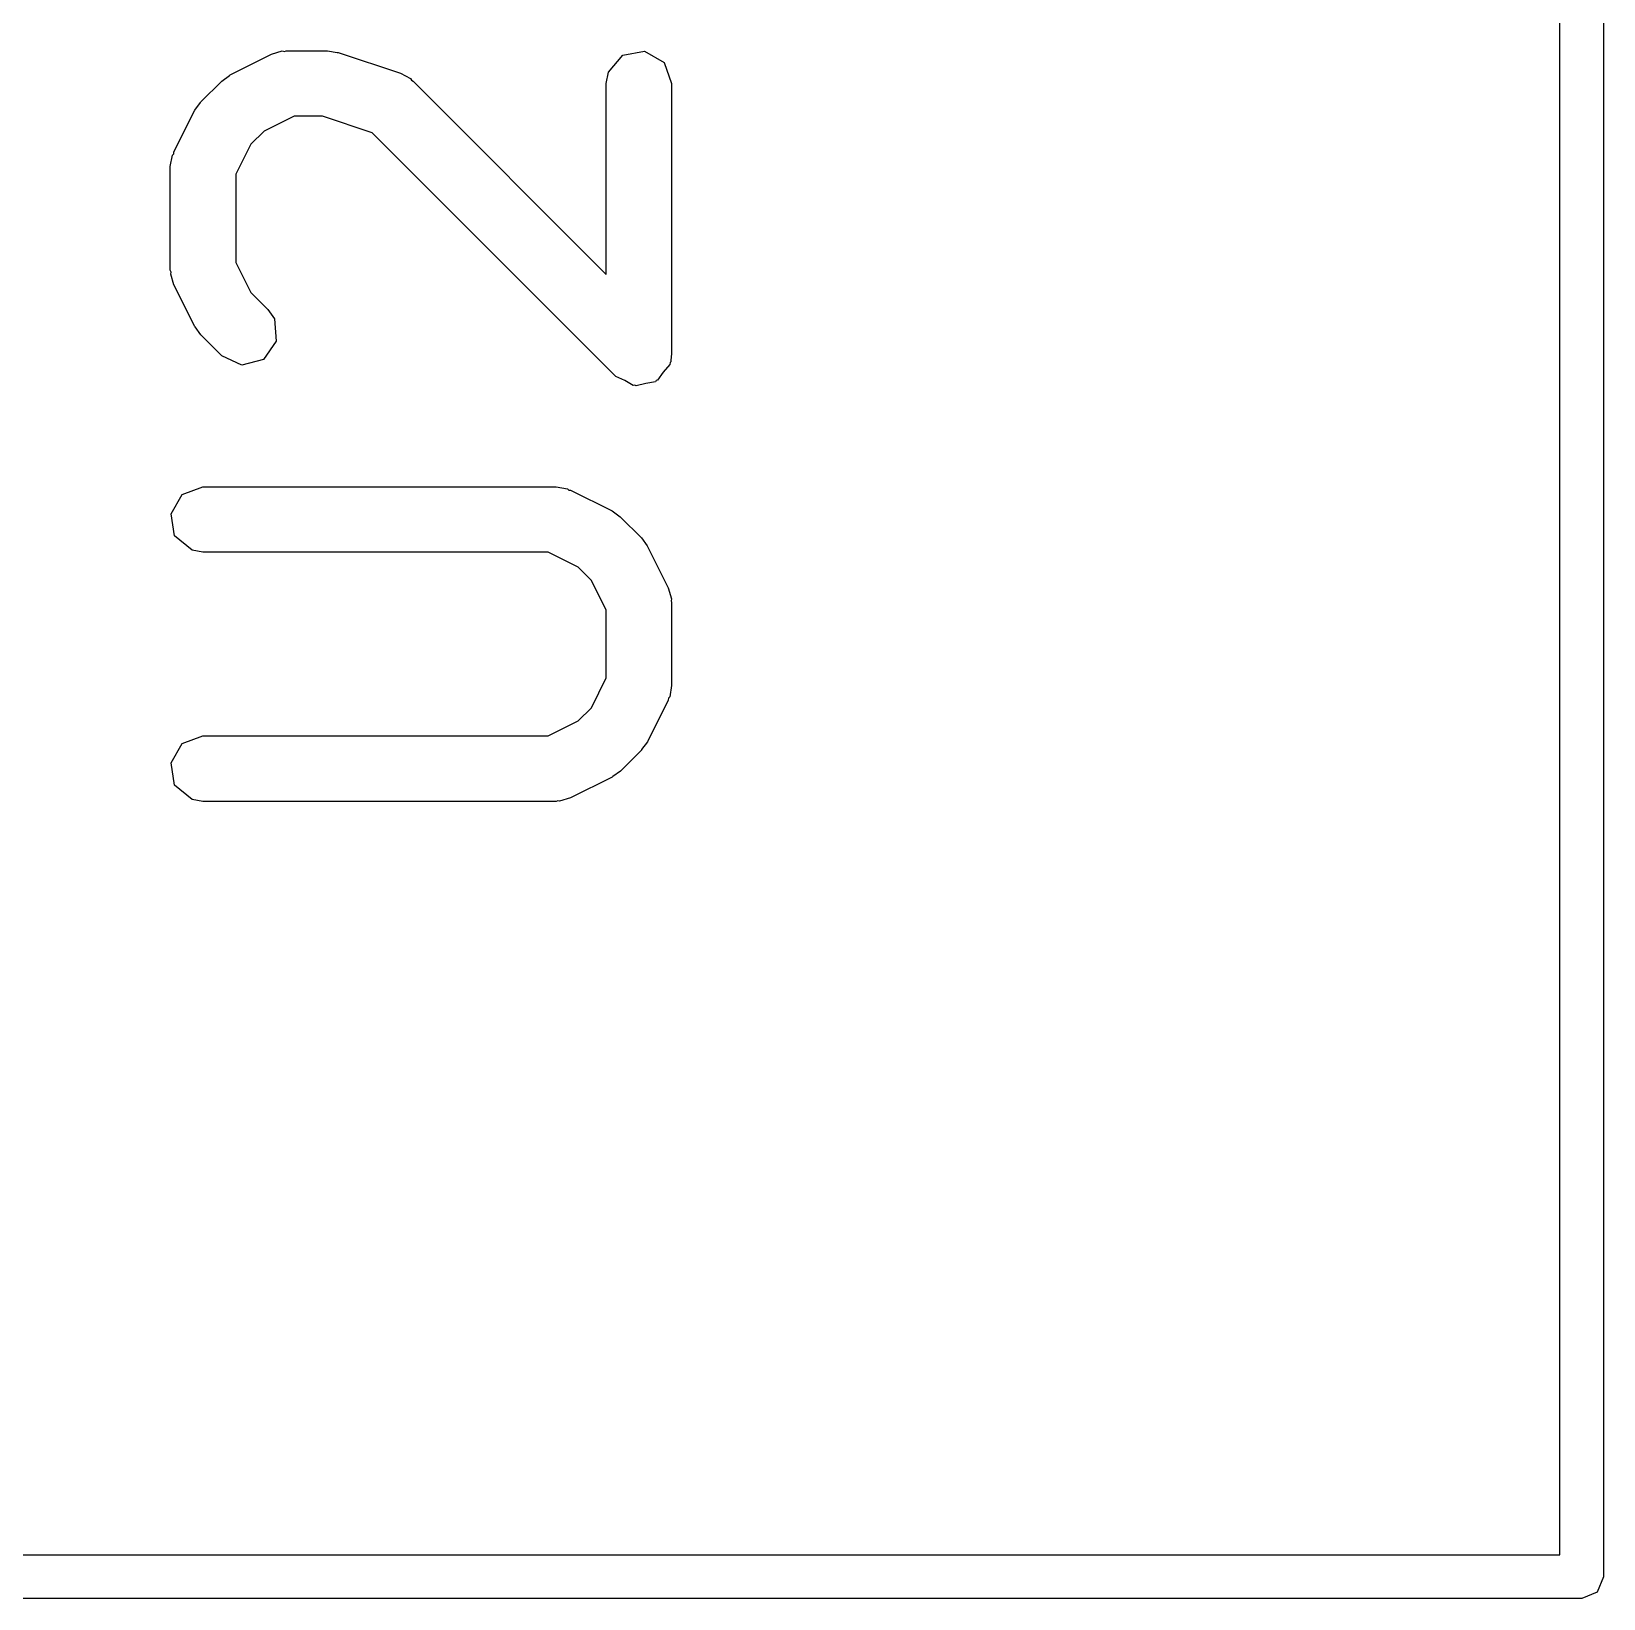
# Model space of a CAD drawing. Extents: x 97.5 to 143.9, y -109.8 to -49.
# Drawn here: x 139.909 to 143.515, y -100.515 to -96.921 of the extents above; entities that cross this region are included whole.
import ezdxf

# ---------------------------------------------------------------- set-up
doc = ezdxf.new("R2010")
doc.units = 0
doc.layers.add('BLACK', color=7, linetype='CONTINUOUS')

msp = doc.modelspace()

# ---------------------------------------------------------------- linework, layer by layer
at = {"layer": 'BLACK', "linetype": 'CONTINUOUS'}
for p, q in [((143.415, -100.415), (143.415, -96.2557)), ((143.515, -96.235), (143.515, -100.465)), ((140.364, -97.021), (140.459, -96.9734)), ((140.459, -96.9734), (140.484, -96.966)), ((140.484, -96.966), (140.489, -96.967)), ((140.489, -96.967), (140.493, -96.9655)), ((140.493, -96.9655), (140.588, -96.9655)), ((140.588, -96.9655), (140.61, -96.9694)), ((140.61, -96.9694), (140.612, -96.9693)), ((140.612, -96.9693), (140.755, -97.0169)), ((141.232, -97.0148), (141.265, -96.9755)), ((141.265, -96.9755), (141.315, -96.9666)), ((141.315, -96.9666), (141.36, -96.9923)), ((141.227, -97.0405), (141.232, -97.0148)), ((141.36, -96.9923), (141.377, -97.0405)), ((140.297, -97.0827), (140.345, -97.0351)), ((140.345, -97.0351), (140.363, -97.0222)), ((140.363, -97.0222), (140.364, -97.021)), ((140.755, -97.0169), (140.778, -97.0293)), ((140.778, -97.0293), (140.78, -97.0332)), ((140.78, -97.0332), (140.784, -97.0351)), ((140.784, -97.0351), (141.227, -97.4785)), ((141.227, -97.4785), (141.227, -97.0405)), ((141.377, -97.0405), (141.377, -97.6595)), ((140.283, -97.1022), (140.296, -97.0842)), ((140.296, -97.0842), (140.297, -97.0827)), ((140.235, -97.1974), (140.283, -97.1022)), ((140.511, -97.1155), (140.442, -97.1497)), ((140.576, -97.1155), (140.511, -97.1155)), ((140.69, -97.1536), (140.576, -97.1155)), ((140.442, -97.1497), (140.412, -97.1801)), ((141.249, -97.7126), (140.69, -97.1536)), ((140.412, -97.1801), (140.377, -97.2487)), ((140.227, -97.231), (140.232, -97.2053)), ((140.227, -97.469), (140.227, -97.231)), ((140.232, -97.2053), (140.235, -97.2019)), ((140.235, -97.2019), (140.235, -97.1974)), ((140.377, -97.2487), (140.377, -97.4513)), ((140.229, -97.4733), (140.227, -97.469)), ((140.228, -97.4776), (140.229, -97.4733)), ((140.235, -97.5026), (140.228, -97.4776)), ((140.377, -97.4513), (140.412, -97.5199)), ((140.283, -97.5978), (140.235, -97.5026)), ((140.412, -97.5199), (140.451, -97.5589)), ((140.451, -97.5589), (140.466, -97.5802)), ((140.466, -97.5802), (140.47, -97.6313)), ((140.284, -97.599), (140.283, -97.5978)), ((140.297, -97.6173), (140.284, -97.599)), ((140.345, -97.6649), (140.297, -97.6173)), ((140.47, -97.6313), (140.441, -97.6733)), ((141.377, -97.6595), (141.375, -97.6756)), ((140.391, -97.6866), (140.345, -97.6649)), ((140.441, -97.6733), (140.391, -97.6866)), ((141.373, -97.6852), (141.358, -97.7025)), ((141.374, -97.6806), (141.373, -97.6852)), ((141.375, -97.6789), (141.374, -97.6806)), ((141.375, -97.6756), (141.375, -97.6789)), ((141.27, -97.7221), (141.249, -97.7126)), ((141.289, -97.7334), (141.27, -97.7221)), ((141.293, -97.7328), (141.289, -97.7334)), ((141.296, -97.7342), (141.293, -97.7328)), ((141.318, -97.7284), (141.296, -97.7342)), ((141.34, -97.7245), (141.318, -97.7284)), ((141.342, -97.7218), (141.34, -97.7245)), ((141.345, -97.721), (141.342, -97.7218)), ((141.358, -97.7025), (141.345, -97.721)), ((140.229, -98.0275), (140.254, -97.983)), ((140.254, -97.983), (140.302, -97.9655)), ((140.302, -97.9655), (141.112, -97.9655)), ((141.112, -97.9655), (141.138, -97.97)), ((141.138, -97.97), (141.141, -97.9729)), ((141.141, -97.9729), (141.145, -97.9734)), ((141.145, -97.9734), (141.241, -98.021)), ((141.241, -98.021), (141.259, -98.0344)), ((140.237, -98.078), (140.229, -98.0275)), ((141.259, -98.0344), (141.26, -98.0351)), ((141.26, -98.0351), (141.308, -98.0827)), ((140.277, -98.111), (140.237, -98.078)), ((141.308, -98.0827), (141.321, -98.101)), ((140.302, -98.1155), (140.277, -98.111)), ((141.094, -98.1155), (140.302, -98.1155)), ((141.163, -98.1497), (141.094, -98.1155)), ((141.321, -98.101), (141.322, -98.1022)), ((141.322, -98.1022), (141.369, -98.1974)), ((141.193, -98.1801), (141.163, -98.1497)), ((141.227, -98.2487), (141.193, -98.1801)), ((141.369, -98.1974), (141.377, -98.2224)), ((141.377, -98.2224), (141.376, -98.2267)), ((141.376, -98.2267), (141.377, -98.231)), ((141.377, -98.231), (141.377, -98.4214)), ((141.227, -98.4037), (141.227, -98.2487)), ((141.193, -98.4722), (141.227, -98.4037)), ((141.369, -98.455), (141.322, -98.5502)), ((141.37, -98.4505), (141.369, -98.455)), ((141.373, -98.4471), (141.37, -98.4505)), ((141.377, -98.4214), (141.373, -98.4471)), ((141.163, -98.5026), (141.193, -98.4722)), ((141.094, -98.5369), (141.163, -98.5026)), ((140.229, -98.5989), (140.254, -98.5545)), ((140.254, -98.5545), (140.302, -98.5369)), ((140.302, -98.5369), (141.094, -98.5369)), ((141.322, -98.5502), (141.308, -98.5682)), ((140.237, -98.6494), (140.229, -98.5989)), ((141.308, -98.5697), (141.26, -98.6173)), ((141.308, -98.5682), (141.308, -98.5697)), ((141.241, -98.6314), (141.145, -98.679)), ((141.242, -98.6302), (141.241, -98.6314)), ((141.26, -98.6173), (141.242, -98.6302)), ((140.277, -98.6824), (140.237, -98.6494)), ((140.302, -98.6869), (140.277, -98.6824)), ((141.112, -98.6869), (140.302, -98.6869)), ((141.116, -98.6854), (141.112, -98.6869)), ((141.12, -98.6864), (141.116, -98.6854)), ((141.145, -98.679), (141.12, -98.6864)), ((138.755, -100.415), (143.415, -100.415)), ((143.515, -100.465), (143.5, -100.5)), ((143.5, -100.5), (143.465, -100.515)), ((143.465, -100.515), (138.724, -100.515))]:
    msp.add_line(p, q, dxfattribs=at)

doc.saveas('drawing.dxf')
